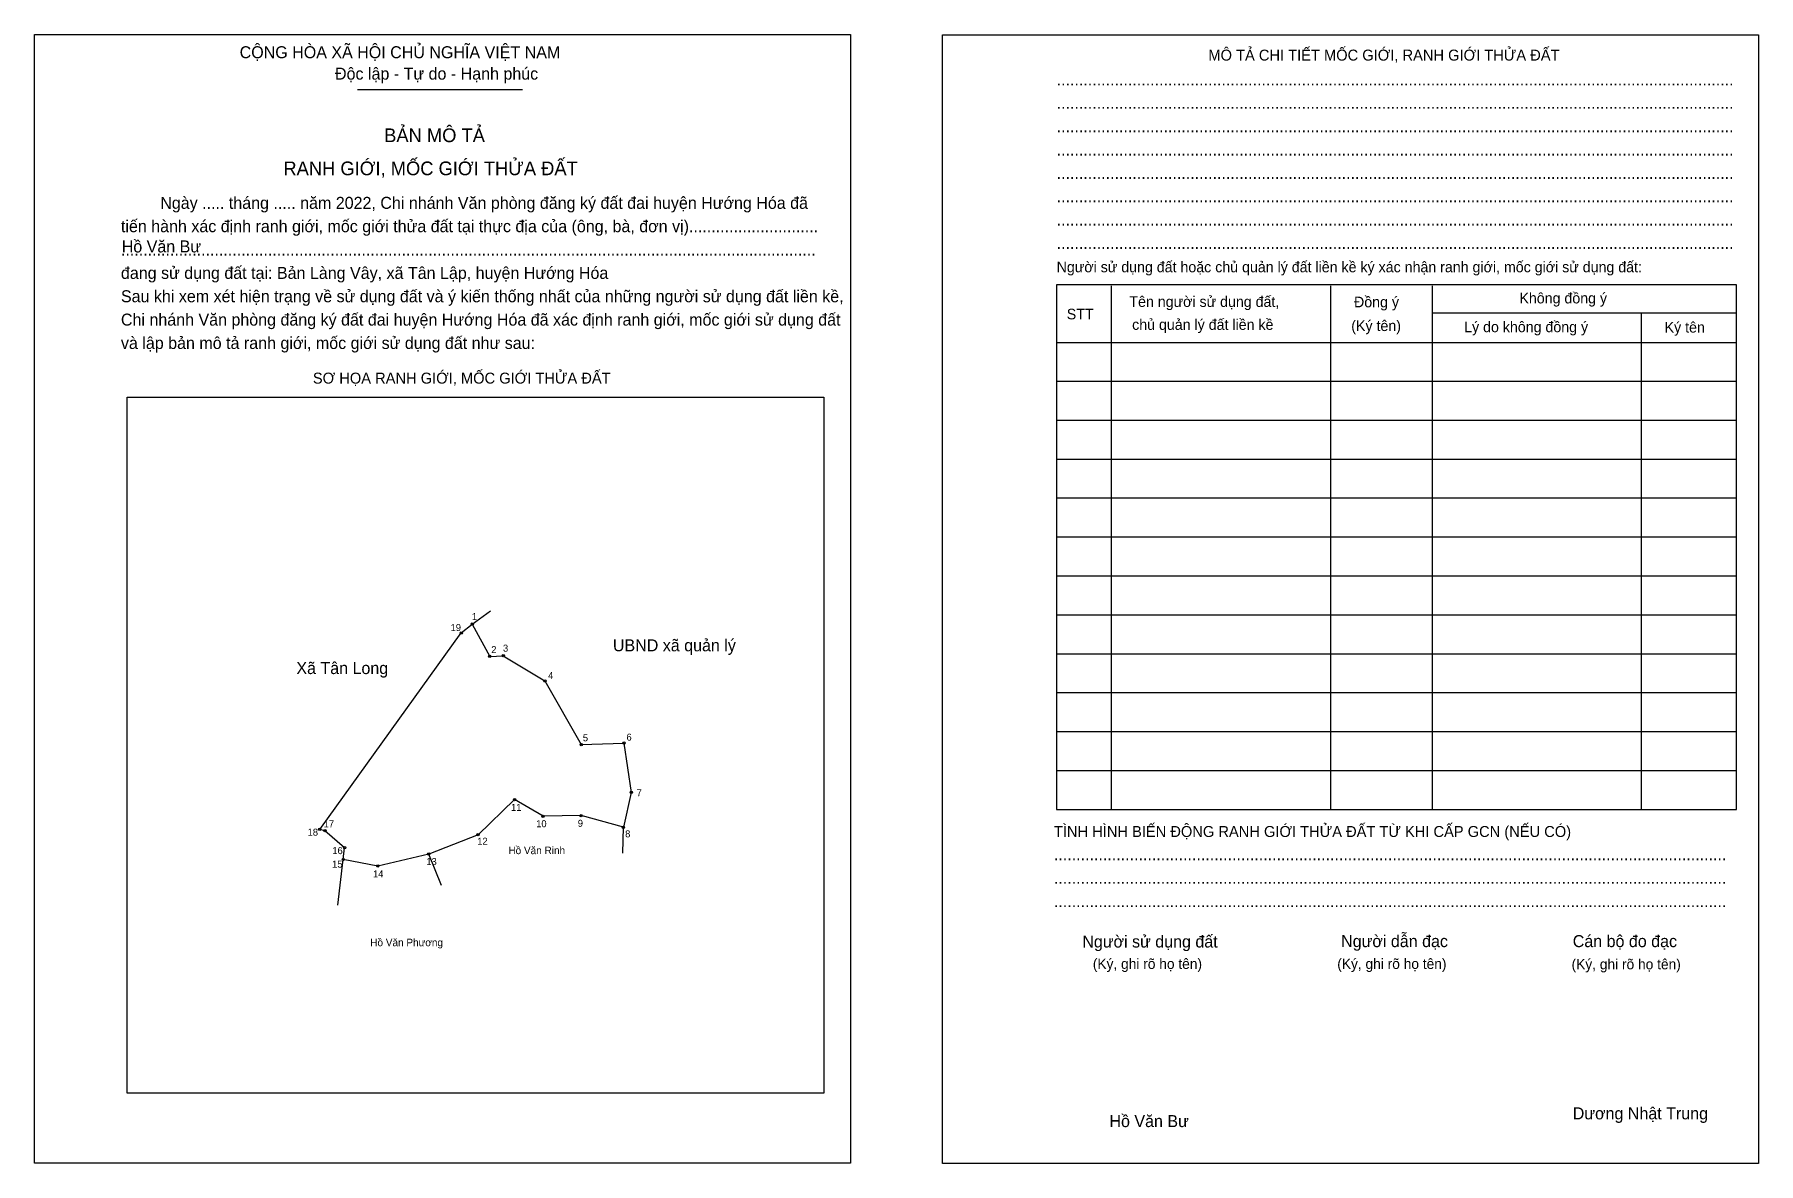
# Model space of a CAD drawing. Extents: x 544647 to 545477, y 1838182 to 1838725.
import ezdxf

# ---------------------------------------------------------------- set-up
doc = ezdxf.new("R2010")
doc.units = 0
for name, color, linetype in [('Level 1', 7, 'Continuous'), ('Level 10', 7, 'Continuous'), ('Level 11', 7, 'Continuous'), ('Level 12', 7, 'Continuous'), ('Level 2', 7, 'Continuous'), ('Level 25', 7, 'Continuous'), ('Level 55', 7, 'Continuous'), ('Level 6', 7, 'Continuous'), ('Level 9', 7, 'Continuous')]:
    doc.layers.add(name, color=color, linetype=linetype)

msp = doc.modelspace()

# ---------------------------------------------------------------- linework, layer by layer
at = {"layer": 'Level 1'}
for p, q in [((544647.01, 1838725.08), (544647.01, 1838725.08)), ((545084.09, 1838724.9), (545084.09, 1838724.9)), ((544802.46, 1838698.66), (544881.91, 1838698.66)), ((545165.3, 1838604.04), (545165.3, 1838352.03)), ((545270.97, 1838604.04), (545270.97, 1838352.03)), ((545319.88, 1838604.04), (545319.88, 1838352.03)), ((545319.88, 1838591.11), (545466.4, 1838591.11)), ((545420.49, 1838591.11), (545420.49, 1838352.03)), ((545139.06, 1838576.87), (545466.4, 1838576.87)), ((545139.06, 1838558.14), (545466.4, 1838558.14)), ((544691.63, 1838550.46), (544691.63, 1838550.46)), ((545139.06, 1838539.4), (545466.4, 1838539.4)), ((545139.06, 1838520.66), (545466.4, 1838520.66)), ((545139.06, 1838501.93), (545466.4, 1838501.93)), ((545139.06, 1838483.19), (545466.4, 1838483.19)), ((545139.06, 1838464.45), (545466.4, 1838464.45)), ((545139.06, 1838445.72), (545466.4, 1838445.72)), ((545139.06, 1838426.98), (545466.4, 1838426.98)), ((545139.06, 1838408.24), (545466.4, 1838408.24)), ((545139.06, 1838389.51), (545466.4, 1838389.51)), ((545139.06, 1838370.77), (545466.4, 1838370.77)), ((545027.02, 1838215.44), (545027.02, 1838215.44)), ((545039.87, 1838181.71), (545039.87, 1838181.71)), ((545476.95, 1838181.53), (545476.95, 1838181.53))]:
    msp.add_line(p, q, dxfattribs=at)
for points in [[(545466.4, 1838604.6), (545139.06, 1838604.6), (545139.06, 1838352.03), (545466.4, 1838352.03)], [(544691.63, 1838550.46), (545027.02, 1838550.46), (545027.02, 1838215.44), (544691.63, 1838215.44)]]:
    msp.add_lwpolyline(points, close=True, dxfattribs=at)
at = {"layer": 'Level 10'}
for p, q in [((544857.74, 1838441.2), (544866.59, 1838447.53)), ((544930.26, 1838330.96), (544930.53, 1838343.44)), ((544793.05, 1838305.9), (544795.63, 1838327.89)), ((544842.96, 1838315.37), (544836.8, 1838330.49))]:
    msp.add_line(p, q, dxfattribs=at)
msp.add_lwpolyline([(544784.37, 1838342.35), (544852.42, 1838436.97), (544857.74, 1838441.2), (544866.21, 1838425.66), (544872.67, 1838426.01), (544892.73, 1838413.84), (544910.24, 1838383.22), (544930.74, 1838383.92), (544934.27, 1838360.2), (544930.53, 1838343.44), (544910.18, 1838349.02), (544891.87, 1838348.74), (544878.14, 1838356.7), (544860.52, 1838339.84), (544836.8, 1838330.49), (544812.3, 1838324.7), (544795.63, 1838327.89), (544796.28, 1838333.52), (544786.83, 1838341.72)], close=True, dxfattribs=at)
at = {"layer": 'Level 11'}
for centre in [(544857.74, 1838441.2), (544852.42, 1838436.97), (544866.21, 1838425.66), (544872.67, 1838426.01), (544892.73, 1838413.84), (544910.24, 1838383.22), (544930.74, 1838383.92), (544878.14, 1838356.7), (544934.27, 1838360.2), (544891.87, 1838348.74), (544910.18, 1838349.02), (544784.37, 1838342.35), (544784.37, 1838342.35), (544786.83, 1838341.72), (544860.52, 1838339.84), (544930.53, 1838343.44), (544796.28, 1838333.52), (544795.63, 1838327.89), (544812.3, 1838324.7), (544836.8, 1838330.49)]:
    msp.add_circle(centre, 0.562, dxfattribs=at)
at = {"layer": 'Level 2'}
for points in [[(544647.02, 1838725.08), (545039.87, 1838725.08), (545039.87, 1838181.71), (544647.02, 1838181.71)], [(545084.09, 1838724.9), (545476.95, 1838724.9), (545476.95, 1838181.53), (545084.09, 1838181.53)]]:
    msp.add_lwpolyline(points, close=True, dxfattribs=at)
at = {"layer": 'Level 25'}
for p, q in [((544857.74, 1838441.2), (544866.21, 1838425.66)), ((544910.24, 1838383.22), (544930.74, 1838383.92)), ((544786.83, 1838341.72), (544784.37, 1838342.35)), ((544796.28, 1838333.52), (544786.83, 1838341.72))]:
    msp.add_line(p, q, dxfattribs=at)

# ---------------------------------------------------------------- texts
at = {"layer": 'Level 1'}
for s, height, p in [('CỘNG HÒA XÃ HỘI CHỦ NGHĨA VIỆT NAM', 5.7706, (544745.78, 1838713.65)), ('MÔ TẢ CHI TIẾT MỐC GIỚI, RANH GIỚI THỬA ĐẤT', 5.276, (545212.12, 1838712.51)), ('Độc lập - Tự do - Hạnh phúc', 5.7706, (544791.68, 1838703.35)), ('........................................................................................................................................................', 5.77063, (545139.07, 1838700.54)), ('........................................................................................................................................................', 5.77063, (545139.07, 1838689.3)), ('BẢN MÔ TẢ', 6.596, (544815.34, 1838673.26)), ('........................................................................................................................................................', 5.77063, (545139.07, 1838678.05)), ('RANH GIỚI, MỐC GIỚI THỬA ĐẤT', 6.5957, (544766.83, 1838657.33)), ('........................................................................................................................................................', 5.77063, (545139.07, 1838666.81)), ('........................................................................................................................................................', 5.77063, (545139.07, 1838655.57)), ('Ngày ..... tháng ..... năm 2022, Chi nhánh Văn phòng đăng ký đất đai huyện Hướng Hóa đã', 5.7706, (544707.56, 1838641.14)), ('........................................................................................................................................................', 5.77063, (545139.07, 1838644.33)), ('tiến hành xác định ranh giới, mốc giới thửa đất tại thực địa của (ông, bà, đơn vị).............................', 5.77063, (544688.63, 1838629.9)), ('........................................................................................................................................................', 5.77063, (545139.07, 1838633.09)), ('........................................................................................................................................................', 5.77063, (545139.07, 1838621.84)), ('............................................................................................................................................................', 5.77063, (544688.63, 1838618.66)), ('Người sử dụng đất hoặc chủ quản lý đất liền kề ký xác nhận ranh giới, mốc giới sử dụng đất:', 5.1117, (545139.07, 1838610.6)), ('đang sử dụng đất tại: Bản Làng Vây, xã Tân Lập, huyện Hướng Hóa', 5.7706, (544688.63, 1838607.42)), ('Sau khi xem xét hiện trạng về sử dụng đất và ý kiến thống nhất của những người sử dụng đất liền kề,', 5.7706, (544688.63, 1838596.17)), ('Tên người sử dụng đất,', 5.1117, (545174.1, 1838593.92)), ('Đồng ý', 5.112, (545282.22, 1838593.74)), ('Không đồng ý', 5.1117, (545361.85, 1838595.61)), ('Chi nhánh Văn phòng đăng ký đất đai huyện Hướng Hóa đã xác định ranh giới, mốc giới sử dụng đất', 5.7706, (544688.63, 1838584.93)), ('STT', 5.112, (545143.94, 1838587.93)), ('chủ quản lý đất liền kề', 5.1117, (545175.42, 1838582.87)), ('(Ký tên)', 5.112, (545280.9, 1838582.31)), ('Lý do không đồng ý', 5.1117, (545335.24, 1838581.75)), ('Ký tên', 5.112, (545431.74, 1838581.56)), ('và lập bản mô tả ranh giới, mốc giới sử dụng đất như sau:', 5.7706, (544688.63, 1838573.69)), ('SƠ HỌA RANH GIỚI, MỐC GIỚI THỬA ĐẤT', 5.276, (544781.02, 1838557)), ('TÌNH HÌNH BIẾN ĐỘNG RANH GIỚI THỬA ĐẤT TỪ KHI CẤP GCN (NẾU CÓ)', 5.276, (545137.75, 1838338.73)), ('.......................................................................................................................................................', 5.77063, (545137.75, 1838327.49)), ('.......................................................................................................................................................', 5.77063, (545137.75, 1838316.24)), ('.......................................................................................................................................................', 5.77063, (545137.75, 1838305)), ('Người sử dụng đất', 5.7706, (545151.43, 1838285.52)), ('Người dẫn đạc', 5.7706, (545276.03, 1838285.7)), ('Cán bộ đo đạc', 5.7706, (545387.52, 1838285.7)), ('(Ký, ghi rõ họ tên)', 4.9465, (545156.49, 1838275.21)), ('(Ký, ghi rõ họ tên)', 4.9465, (545274.16, 1838275.21)), ('(Ký, ghi rõ họ tên)', 4.9465, (545386.96, 1838275.02)), ('Dương Nhật Trung', 5.7706, (545387.52, 1838202.79))]:
    msp.add_text(s, height=height, dxfattribs=at).set_placement(p)
at = {"layer": 'Level 11'}
msp.add_text('Hồ Văn Phương', height=3.6, dxfattribs=at).set_placement((544808.65, 1838286.15))
at = {"layer": 'Level 12'}
msp.add_text('Hồ Văn Rinh', height=3.6, dxfattribs=at).set_placement((544875.16, 1838330.47))
at = {"layer": 'Level 55'}
for s, p in [('1', (544857.64, 1838441.2)), ('19', (544852.15, 1838436.97)), ('2', (544866.08, 1838425.66)), ('3', (544872.55, 1838426.01)), ('4', (544892.6, 1838413.84)), ('5', (544910.12, 1838383.22)), ('6', (544930.61, 1838383.92)), ('11', (544877.9, 1838356.7)), ('7', (544934.14, 1838360.2)), ('10', (544891.6, 1838348.74)), ('9', (544910.05, 1838349.02)), ('18', (544784.11, 1838342.35)), ('17', (544786.57, 1838341.72)), ('12', (544860.25, 1838339.84)), ('8', (544930.41, 1838343.44)), ('16', (544796.01, 1838333.52)), ('15', (544795.37, 1838327.89)), ('14', (544812.03, 1838324.7)), ('13', (544836.55, 1838330.49))]:
    msp.add_text(s, height=0.375, dxfattribs=at).set_placement(p)
at = {"layer": 'Level 6'}
for s, height, p in [('Hồ Văn Bư', 5.771, (544689.02, 1838620.16)), ('UBND xã quản lý', 5.7709, (544925.47, 1838428.12)), ('Xã Tân Long', 5.7709, (544773.09, 1838417.17)), ('Hồ Văn Bư', 5.771, (545164.49, 1838199.07))]:
    msp.add_text(s, height=height, dxfattribs=at).set_placement(p)
at = {"layer": 'Level 9'}
for s, height, p in [('19', 3.373, (544847.32, 1838437.87)), ('1', 3.37, (544857.55, 1838443.18)), ('3', 3.37, (544872.54, 1838427.96)), ('2', 3.37, (544866.89, 1838427.25)), ('4', 3.37, (544894.25, 1838414.77)), ('5', 3.37, (544910.98, 1838384.81)), ('6', 3.37, (544931.99, 1838385.11)), ('7', 3.37, (544936.88, 1838358.38)), ('11', 3.373, (544876.4, 1838351.29)), ('18', 3.373, (544778.5, 1838339.38)), ('17', 3.373, (544786.19, 1838343.35)), ('10', 3.373, (544888.52, 1838343.43)), ('9', 3.37, (544908.57, 1838343.62)), ('8', 3.37, (544931.36, 1838338.54)), ('16', 3.373, (544790.39, 1838330.48)), ('12', 3.373, (544860.15, 1838335)), ('15', 3.373, (544790.28, 1838323.99)), ('13', 3.373, (544835.64, 1838325.23)), ('14', 3.373, (544809.97, 1838319.27))]:
    msp.add_text(s, height=height, dxfattribs=at).set_placement(p)

doc.saveas('drawing.dxf')
